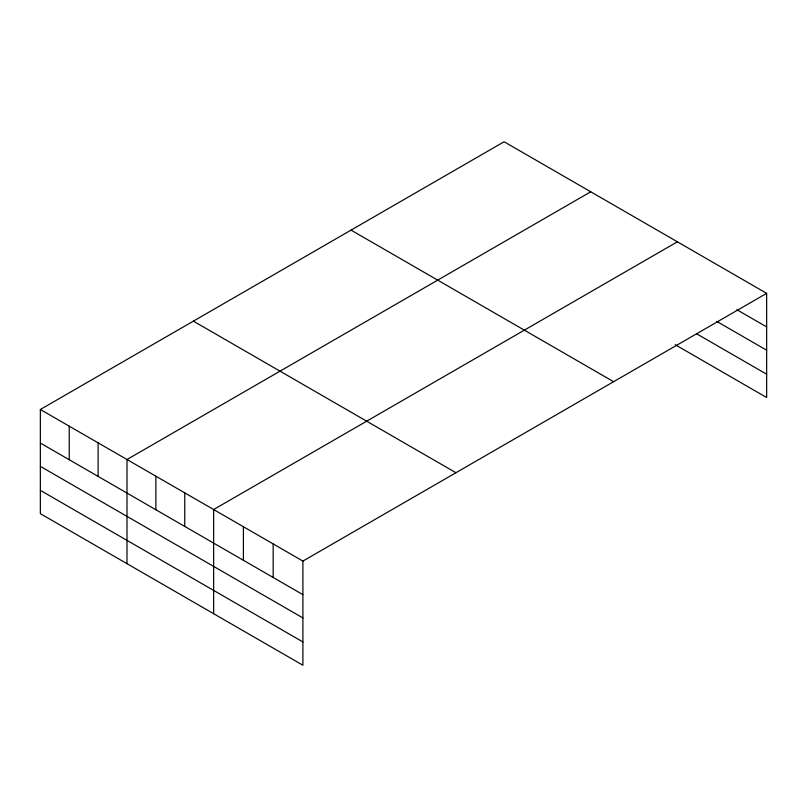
<?xml version="1.0" encoding="UTF-8"?>
<svg xmlns="http://www.w3.org/2000/svg" width="807" height="807" viewBox="0 0 807 807"><rect width="100%" height="100%" fill="white"/><g stroke="black" fill="none" stroke-linecap="round" stroke-linejoin="round"><path stroke-width="1.21" d="M40.35 409.492L302.907 561.087L302.907 665.24L40.35 513.655L40.35 409.492L504.093 141.76L766.65 293.345L766.65 397.508L675.237 344.73M590.734 191.784L126.992 459.516L126.992 563.679M677.376 241.807L213.643 509.54L213.643 613.703M302.907 561.087L766.65 293.345M736.892 309.727L766.65 326.906M716.697 321.368L766.65 350.208M696.512 333.715L766.65 374.206M351.055 230.116L613.613 381.701M193.387 321.146L455.945 472.731M40.35 443.053L302.907 594.648M40.35 466.355L302.907 617.94M40.35 490.353L302.907 641.948M273.159 543.908L273.159 577.459M243.401 526.729L243.401 560.28M184.763 492.865L184.763 526.426M155.882 476.191L155.882 509.752M98.111 442.841L98.111 476.402M69.231 426.167L69.231 459.728"/></g></svg>
